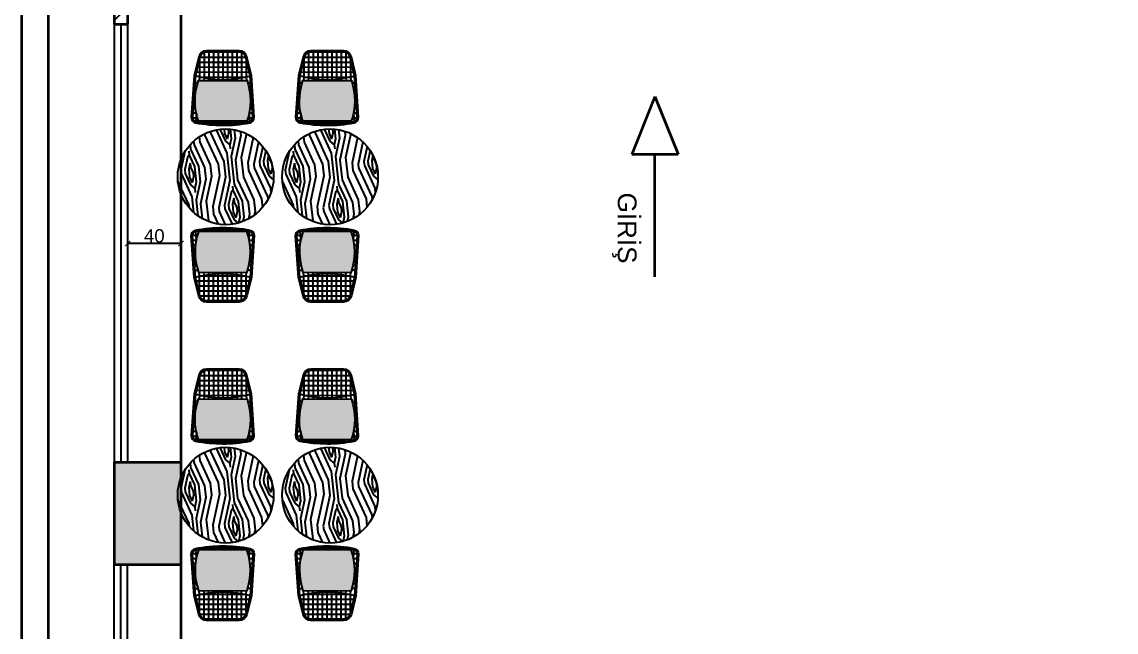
# Model space of a CAD drawing. Header units: millimetres. Extents: x 44201 to 155283, y 19965 to 32744.
# Drawn here: x 152464 to 153286, y 28768 to 29226 of the extents above; entities that cross this region are included whole.
import ezdxf

# ---------------------------------------------------------------- set-up
doc = ezdxf.new("R2010")
doc.units = ezdxf.units.MM
for name, color, linetype in [('CAM', 121, 'Continuous'), ('MUTFAK EKİPMAN', 150, 'Continuous'), ('tefris', 36, 'Continuous')]:
    doc.layers.add(name, color=color, linetype=linetype)
for name, color, linetype, lineweight in [('duvar', 7, 'Continuous', 35), ('estofado', 7, 'Continuous', 25), ('ölçüler', 143, 'Continuous', 5)]:
    doc.layers.add(name, color=color, linetype=linetype, lineweight=lineweight)
doc.styles.get("Standard").update_dxf_attribs({"font": 'Arial.ttf'})
doc.dimstyles.new('ISO-25', dxfattribs={"dimtxt": 10, "dimasz": 4, "dimexe": 1.25, "dimexo": 0.625, "dimtad": 1, "dimtxsty": 'Standard', "dimblk": 'ARCHTICK', "dimcen": 2.5, "dimse1": 1, "dimse2": 1, "dimadec": 0, "dimazin": 0, "dimtfac": 1, "dimtmove": 0, "dimatfit": 3, "dimldrblk": 'ARCHTICK', "dimfxl": 1, "dimarcsym": 0})

# ---------------------------------------------------------------- blocks, each defined once
blk = doc.blocks.new('_ArchTick')
at = {"color": 0, "linetype": 'ByBlock', "const_width": 0.15}
blk.add_lwpolyline([(-0.5, -0.5), (0.5, 0.5)], dxfattribs=at)
blk = doc.blocks.new('*D1752')
at = {"layer": 'Defpoints', "color": 0, "transparency": 16777216}
for p in [(152543.64, 29061.76), (152543.64, 29059.57), (152583.64, 29061.76)]:
    blk.add_point(p, dxfattribs=at)
at = {"layer": 'ölçüler', "color": 0, "lineweight": -2, "transparency": 16777216}
blk.add_line((152583.64, 29059.57), (152543.64, 29059.57), dxfattribs=at)
at = {"layer": 'ölçüler', "color": 0, "lineweight": -2, "transparency": 16777216, "xscale": 4, "yscale": 4, "zscale": 4, "rotation": 180}
blk.add_blockref('_ArchTick', (152543.64, 29059.57), dxfattribs=at)
at = {"layer": 'ölçüler', "color": 0, "lineweight": -2, "transparency": 16777216, "xscale": 4, "yscale": 4, "zscale": 4}
blk.add_blockref('_ArchTick', (152583.64, 29059.57), dxfattribs=at)
at = {"layer": 'ölçüler', "color": 0, "transparency": 16777216, "insert": (152563.64, 29065.3), "char_height": 10, "attachment_point": 5}
blk.add_mtext('40', dxfattribs=at)
blk = doc.blocks.new('jnsfghndg')
at = {"layer": 'tefris', "color": 35, "linetype": 'Continuous', "lineweight": 25}
for p, q in [((144992.2, -1293.68), (144994.53, -1295.26)), ((144995.8, -1291.77), (145005.1, -1303.93)), ((145000.46, -1290.13), (145010.26, -1302.94)), ((145004.78, -1289.34), (145013.37, -1300.56)), ((145008.59, -1289.17), (145014.43, -1296.79)), ((145011.72, -1289.39), (145015.82, -1294.75)), ((145015.16, -1290.03), (145017.21, -1292.7)), ((145015.66, -1290.15), (145016.88, -1290.98)), ((145016.88, -1290.98), (145020.64, -1292.04)), ((145017.21, -1292.7), (145021.3, -1295.48)), ((145020.64, -1292.04), (145022.69, -1293.43)), ((145022.69, -1293.43), (145025.07, -1296.54)), ((144984.56, -1300.46), (144986.93, -1302.07)), ((144986.18, -1298.6), (144986.27, -1298.63)), ((144986.27, -1298.63), (144988.32, -1300.02)), ((144987.08, -1297.68), (144992.08, -1301.08)), ((144988.32, -1300.02), (144990.69, -1303.13)), ((144988.98, -1295.98), (144993.47, -1299.03)), ((144992.08, -1301.08), (144994.46, -1304.19)), ((144993.47, -1299.03), (145000.61, -1308.35)), ((144994.53, -1295.26), (145004.04, -1307.7)), ((145013.37, -1300.56), (145015.42, -1301.95)), ((145014.43, -1296.79), (145016.48, -1298.18)), ((145015.82, -1294.75), (145017.86, -1296.14)), ((145016.48, -1298.18), (145031.54, -1302.42)), ((145017.86, -1296.14), (145025.4, -1298.26)), ((145021.3, -1295.48), (145025.07, -1296.54)), ((145025.4, -1298.26), (145028.84, -1297.6)), ((145028.73, -1297.46), (145028.84, -1297.6)), ((145028.83, -1297.6), (145028.96, -1297.68)), ((144980.19, -1307.96), (144981.04, -1308.54)), ((144981.81, -1304.58), (144982.1, -1304.77)), ((144982.1, -1304.77), (144997.17, -1309.01)), ((144983.1, -1302.46), (144983.49, -1302.73)), ((144983.49, -1302.73), (144991.02, -1304.85)), ((144986.93, -1302.07), (144990.69, -1303.13)), ((144991.02, -1304.85), (144994.46, -1304.19)), ((144994.46, -1304.19), (144996.51, -1305.57)), ((145004.04, -1307.7), (145014.28, -1314.64)), ((145005.1, -1303.93), (145015.34, -1310.87)), ((145010.26, -1302.94), (145014.36, -1305.72)), ((145014.36, -1305.72), (145033.19, -1311.02)), ((145015.42, -1301.95), (145034.25, -1307.25)), ((145031.54, -1302.42), (145033.93, -1304.04)), ((145034.25, -1307.25), (145036.05, -1308.47)), ((144978.98, -1311.63), (144979.98, -1312.31)), ((144979.98, -1312.31), (144998.82, -1317.61)), ((144981.04, -1308.54), (144999.88, -1313.84)), ((144997.17, -1309.01), (145011.51, -1318.74)), ((144999.88, -1313.84), (145008.07, -1319.4)), ((145000.6, -1308.35), (145014.94, -1318.08)), ((145014.28, -1314.64), (145029.35, -1318.88)), ((145015.34, -1310.87), (145030.41, -1315.11)), ((145033.19, -1311.02), (145037.57, -1313.99)), ((144978.03, -1319.96), (144979.91, -1321.23)), ((144978.23, -1315.61), (144980.97, -1317.46)), ((144979.91, -1321.23), (144994.98, -1325.47)), ((144980.97, -1317.46), (144996.04, -1321.7)), ((144998.82, -1317.61), (145004.96, -1321.77)), ((145008.07, -1319.4), (145019.96, -1334.94)), ((145011.51, -1318.74), (145021.02, -1331.17)), ((145014.94, -1318.08), (145026.24, -1321.26)), ((145015.27, -1319.8), (145017.32, -1321.19)), ((145017.32, -1321.19), (145017.65, -1322.9)), ((145017.32, -1321.19), (145024.86, -1323.31)), ((145026.24, -1321.26), (145034.44, -1326.81)), ((145029.35, -1318.88), (145035.5, -1323.05)), ((145030.41, -1315.11), (145036.56, -1319.28)), ((145036.56, -1319.28), (145037.96, -1321.11)), ((144978.28, -1323.12), (144980.57, -1324.67)), ((144979.47, -1328.39), (144986.64, -1337.76)), ((144980.57, -1324.67), (144991.87, -1327.85)), ((144980.9, -1326.39), (144982.95, -1327.78)), ((144982.95, -1327.78), (144983.28, -1329.5)), ((144982.95, -1327.78), (144990.48, -1329.9)), ((144991.87, -1327.85), (145000.06, -1333.4)), ((144994.98, -1325.47), (145001.12, -1329.64)), ((144996.04, -1321.7), (145002.18, -1325.87)), ((145002.18, -1325.87), (145011.69, -1338.3)), ((145004.96, -1321.77), (145016.85, -1337.31)), ((145017.65, -1322.9), (145022.41, -1329.12)), ((145021.42, -1323.96), (145023.47, -1325.35)), ((145021.42, -1323.96), (145023.8, -1327.07)), ((145023.47, -1325.35), (145027.23, -1326.41)), ((145023.8, -1327.07), (145027.89, -1329.85)), ((145024.86, -1323.31), (145033.05, -1328.86)), ((145027.23, -1326.41), (145029.28, -1327.8)), ((145029.28, -1327.8), (145031.66, -1330.91)), ((145034.44, -1326.81), (145036.28, -1329.23)), ((145035.5, -1323.05), (145037.35, -1325.47)), ((144983.28, -1329.5), (144988.03, -1335.71)), ((144987.04, -1330.56), (144989.09, -1331.94)), ((144987.04, -1330.56), (144989.42, -1333.66)), ((144989.09, -1331.94), (144992.86, -1333)), ((144989.42, -1333.66), (144993.52, -1336.44)), ((144990.48, -1329.9), (144998.67, -1335.45)), ((144992.86, -1333), (144994.91, -1334.39)), ((144994.91, -1334.39), (144997.29, -1337.5)), ((145000.06, -1333.4), (145007.2, -1342.73)), ((145001.12, -1329.64), (145010.63, -1342.07)), ((145019.96, -1334.94), (145022.01, -1336.32)), ((145021.02, -1331.17), (145023.07, -1332.56)), ((145022.41, -1329.12), (145024.45, -1330.51)), ((145023.07, -1332.56), (145033.24, -1335.42)), ((145024.45, -1330.51), (145031.99, -1332.63)), ((145027.89, -1329.85), (145031.66, -1330.91)), ((145031.99, -1332.63), (145035.43, -1331.97)), ((145033.05, -1328.86), (145035.43, -1331.97)), ((145035.42, -1331.97), (145035.43, -1331.97)), ((144986.64, -1337.76), (144988.69, -1339.15)), ((144988.03, -1335.71), (144990.08, -1337.1)), ((144988.69, -1339.15), (145003.76, -1343.39)), ((144990.08, -1337.1), (144997.61, -1339.22)), ((144993.52, -1336.44), (144997.29, -1337.5)), ((144997.61, -1339.22), (145001.05, -1338.56)), ((144998.67, -1335.45), (145001.05, -1338.56)), ((145001.05, -1338.56), (145003.1, -1339.95)), ((145010.63, -1342.07), (145018.38, -1347.32)), ((145011.69, -1338.3), (145021.93, -1345.25)), ((145016.85, -1337.31), (145020.95, -1340.09)), ((145020.95, -1340.09), (145027.54, -1341.95)), ((145022.01, -1336.32), (145030.72, -1338.78)), ((144990.98, -1343.86), (145006.47, -1348.21)), ((145003.76, -1343.39), (145011.91, -1348.91)), ((145006.47, -1348.21), (145007.87, -1349.17)), ((145007.19, -1342.73), (145015.35, -1348.26)), ((145021.93, -1345.25), (145022.54, -1345.42))]:
    blk.add_line(p, q, dxfattribs=at)
blk.add_circle((145008.02, -1319.17), 30, dxfattribs=at)
blk = doc.blocks.new('Banqueta Banc May')
at = {"layer": 'estofado'}
h = blk.add_hatch(color=256, dxfattribs=at)
h.set_gradient(color1=(203, 207, 210), one_color=1, tint=1, name='CYLINDER')
h.paths.add_polyline_path([(0.123, -0.01, -0.345989), (0.1716, -0.0482), (0.2052, -0.1866), (0.2053, -0.1878, 0.00324), (0.2152, -0.185), (0.1813, -0.0458, 0.345989), (0.123, 0), (-0.123, 0, 0.345989), (-0.1813, -0.0458), (-0.2152, -0.185, 0.00324), (-0.2053, -0.1878), (-0.2052, -0.1866), (-0.1716, -0.0482, -0.345989), (-0.123, -0.01)])
h = blk.add_hatch(color=256, dxfattribs=at)
h.set_gradient(color1=(203, 207, 210), one_color=1, tint=1, name='CYLINDER')
h.paths.add_polyline_path([(0.123, -0.01, -0.345989), (0.1716, -0.0482), (0.2052, -0.1866), (0.2053, -0.1878, 0.00324), (0.2152, -0.185), (0.1813, -0.0458, 0.345989), (0.123, 0), (-0.123, 0, 0.345989), (-0.1813, -0.0458), (-0.2152, -0.185, 0.00324), (-0.2053, -0.1878), (-0.2052, -0.1866), (-0.1716, -0.0482, -0.345989), (-0.123, -0.01)])
h = blk.add_hatch(color=256, dxfattribs=at)
h.set_gradient(color1=(225, 227, 229), one_color=1, tint=1, name='CURVED')
h.paths.add_polyline_path([(0.1821, -0.5295, 0.167263), (0.1821, -0.2239), (-0.1821, -0.2239, 0.167263), (-0.1821, -0.5295)])
for p, q in [((-0.1748, -0.0611), (-0.1748, -0.1954)), ((-0.1714, -0.0473), (0.1714, -0.0473)), ((-0.1398, -0.0129), (-0.1398, -0.2025)), ((-0.1049, -0.01), (-0.1049, -0.208)), ((-0.0699, -0.01), (-0.0699, -0.2119)), ((-0.035, -0.01), (-0.035, -0.215)), ((0, -0.01), (0, -0.215)), ((0.035, -0.01), (0.035, -0.215)), ((0.0699, -0.01), (0.0699, -0.2119)), ((0.1049, -0.01), (0.1049, -0.208)), ((0.1398, -0.0129), (0.1398, -0.2025)), ((0.1748, -0.0611), (0.1748, -0.1954)), ((-0.1987, -0.1596), (0.1987, -0.1596)), ((-0.1896, -0.1222), (0.1896, -0.1222)), ((-0.1805, -0.0847), (0.1805, -0.0847)), ((-0.2089, -0.2414), (-0.1877, -0.2414)), ((-0.1748, -0.1954), (-0.1771, -0.2239)), ((-0.1673, -0.197), (0.1673, -0.197)), ((-0.1398, -0.2025), (-0.1416, -0.2239)), ((-0.1049, -0.208), (-0.1062, -0.2239)), ((-0.0699, -0.2119), (-0.0709, -0.2239)), ((-0.035, -0.215), (-0.0357, -0.2239)), ((0, -0.215), (0, -0.2239)), ((0.035, -0.215), (0.0357, -0.2239)), ((0.0699, -0.2119), (0.0709, -0.2239)), ((0.1049, -0.208), (0.1062, -0.2239)), ((0.1398, -0.2025), (0.1416, -0.2239)), ((0.1748, -0.1954), (0.1771, -0.2239)), ((0.1877, -0.2414), (0.2089, -0.2414)), ((-0.2138, -0.3163), (-0.2037, -0.3163)), ((-0.2114, -0.2789), (-0.1973, -0.2789)), ((0.1973, -0.2789), (0.2114, -0.2789)), ((0.2037, -0.3163), (0.2138, -0.3163)), ((-0.2188, -0.3912), (-0.2074, -0.3912)), ((-0.2163, -0.3537), (-0.2071, -0.3537)), ((0.2071, -0.3537), (0.2163, -0.3537)), ((0.2074, -0.3912), (0.2188, -0.3912)), ((-0.2238, -0.466), (-0.1991, -0.466)), ((-0.2213, -0.4286), (-0.2048, -0.4286)), ((-0.1977, -0.4725), (-0.2026, -0.5311)), ((0.1977, -0.4725), (0.2026, -0.5311)), ((0.1991, -0.466), (0.2238, -0.466)), ((0.2048, -0.4286), (0.2213, -0.4286)), ((-0.226, -0.5034), (-0.1902, -0.5034)), ((-0.1669, -0.5295), (-0.1676, -0.5371)), ((-0.1411, -0.5409), (0.1411, -0.5409)), ((-0.1315, -0.5295), (-0.1326, -0.5419)), ((-0.0962, -0.5295), (-0.0976, -0.5456)), ((-0.061, -0.5295), (-0.0626, -0.5482)), ((0, -0.5295), (0, -0.55)), ((0.061, -0.5295), (0.0626, -0.5482)), ((0.0962, -0.5295), (0.0976, -0.5456)), ((0.1315, -0.5295), (0.1326, -0.5419)), ((0.1669, -0.5295), (0.1676, -0.5371)), ((0.1902, -0.5034), (0.226, -0.5034))]:
    blk.add_line(p, q, dxfattribs=at)
for points in [[(0.236, -0.4991), (0.2152, -0.185), (0.1813, -0.0458, 0.345989), (0.123, 0), (-0.123, 0, 0.345989), (-0.1813, -0.0458), (-0.2152, -0.185), (-0.236, -0.4991, 0.379693), (-0.2034, -0.5411, 0.092971), (0.2034, -0.5411, 0.379693)], [(0.226, -0.4998), (0.2052, -0.1866), (0.1716, -0.0482, 0.345989), (0.123, -0.01), (-0.123, -0.01, 0.345989), (-0.1716, -0.0482), (-0.2052, -0.1866), (-0.226, -0.4998, 0.379693), (-0.2016, -0.5313, 0.092971), (0.2016, -0.5313, 0.379693)], [(-0.1821, -0.5295, -0.167263), (-0.1821, -0.2239), (0.1821, -0.2239, -0.167263), (0.1821, -0.5295)]]:
    blk.add_lwpolyline(points, format="xyb", close=True, dxfattribs=at)
blk.add_arc((0, 0.5729), 0.7879, 254.15162, 285.84838, dxfattribs=at)

msp = doc.modelspace()

# ---------------------------------------------------------------- hatches: boundary and pattern name
at = {"layer": 'CAM'}
h = msp.add_hatch(dxfattribs=at)
h.set_pattern_fill('ANSI31', color=251, scale=3)
h.set_pattern_definition([(45, (-419.5085, 17753.385), (-6.7351921, 6.7351921), [])])
h.paths.add_polyline_path([(152879.643, 28654.409), (152869.643, 28654.409), (152869.643, 28066.409), (152857.643, 28066.409), (152857.643, 28046.409), (152857.65, 28046.409), (152869.643, 28046.409), (152869.643, 27658.409), (152627.643, 27658.409), (152627.643, 27694.409), (152587.643, 27694.409), (152533.643, 27694.409), (152533.643, 27643.409), (152879.643, 27643.409)])
h.paths.add_polyline_path([(152767.643, 28066.409), (152533.643, 28066.409), (152533.643, 28046.409), (152767.643, 28046.409)], flags=17)
h.paths.add_polyline_path([(152543.643, 28151.409), (152533.643, 28151.409), (152533.643, 28066.409), (152543.643, 28066.409)], flags=17)
h.paths.add_polyline_path([(152543.643, 28046.409), (152533.643, 28046.409), (152533.643, 27953.409), (152543.643, 27953.409)], flags=17)
h.paths.add_polyline_path([(152543.643, 28504.409), (152533.643, 28504.409), (152533.643, 28358.409), (152543.643, 28358.409)], flags=17)
h.paths.add_polyline_path([(152543.643, 29377.409), (152533.643, 29377.409), (152533.643, 29224.409), (152543.643, 29224.409)])
h.paths.add_polyline_path([(152543.643, 30160.409), (152533.643, 30160.409), (152533.643, 30088.409), (152543.643, 30088.409)])
h.paths.add_polyline_path([(152543.643, 30956.409), (152533.643, 30956.409), (152533.643, 30884.409), (152543.643, 30884.409)])
h.paths.add_polyline_path([(153738.643, 30090.757), (153718.643, 30090.757), (153718.643, 29367.757), (153738.643, 29367.757)])
at = {"layer": 'duvar'}
h = msp.add_hatch(color=251, dxfattribs=at)
h.dxf.hatch_style = 1
h.paths.add_polyline_path([(152583.643, 28895.409), (152533.643, 28895.409), (152533.643, 28818.409), (152583.643, 28818.409)])

# ---------------------------------------------------------------- linework, layer by layer
at = {"layer": 'CAM'}
for p, q in [((152533.643, 29224.409), (152533.643, 28895.409)), ((152538.643, 29224.409), (152538.643, 28895.409)), ((152543.643, 29224.409), (152543.643, 28895.409)), ((152533.643, 28504.409), (152533.643, 28818.409)), ((152538.643, 28504.409), (152538.643, 28818.409)), ((152543.643, 28504.409), (152543.643, 28818.409))]:
    msp.add_line(p, q, dxfattribs=at)
at = {"layer": 'duvar'}
for p, q in [((152533.643, 29377.409), (152533.643, 29224.409)), ((152543.643, 29377.409), (152543.643, 29224.409)), ((152583.643, 29233.409), (152583.643, 28496.409)), ((152533.643, 29224.409), (152543.643, 29224.409)), ((152939.602, 29170.082), (152922.207, 29126.595)), ((152939.602, 29170.082), (152956.996, 29126.595)), ((152922.207, 29126.595), (152956.996, 29126.595)), ((152939.602, 29034.568), (152939.602, 29126.595)), ((152533.643, 28895.409), (152533.643, 28818.409)), ((152533.643, 28895.409), (152583.643, 28895.409)), ((152533.643, 28818.409), (152583.643, 28818.409))]:
    msp.add_line(p, q, dxfattribs=at)
for points in [[(152464.215, 32744.224), (155283.011, 32744.224), (155283.011, 27492.631), (152464.215, 27492.631)], [(152484.215, 32724.224), (155263.011, 32724.224), (155263.011, 27512.631), (152484.215, 27512.631)]]:
    msp.add_lwpolyline(points, close=True, dxfattribs=at)

# ---------------------------------------------------------------- block references
at = {"layer": 'estofado', "yscale": 99.99999999999994, "zscale": 99.99999999999994}
for p, xscale, rotation in [((152615.147, 29204.371), 99.99999999999994, 359.8610045528026), ((152693.532, 29204.371), 99.99999999999994, 359.8610045528026), ((152615.147, 29015.562), -99.99999999999994, 180.1389954471974), ((152693.532, 29015.562), -99.99999999999994, 180.1389954471974), ((152615.147, 28965.227), 99.99999999999994, 359.8610045528026), ((152693.532, 28965.227), 99.99999999999994, 359.8610045528026), ((152615.147, 28776.419), -99.99999999999994, 180.1389954471974), ((152693.532, 28776.419), -99.99999999999994, 180.1389954471974)]:
    msp.add_blockref('Banqueta Banc May', p, dxfattribs=dict(at, xscale=xscale, rotation=rotation))
at = {"layer": 'ölçüler', "xscale": 1.2, "yscale": 1.2, "zscale": 1.2, "rotation": 310.4126255553184}
for p in [(41014.251, 162626.076), (41092.636, 162626.076), (41014.251, 162386.932), (41092.636, 162386.932)]:
    msp.add_blockref('jnsfghndg', p, dxfattribs=at)

# ---------------------------------------------------------------- texts
at = {"layer": 'MUTFAK EKİPMAN', "insert": (152925.766, 29097.852), "char_height": 14, "attachment_point": 1, "rotation": 270}
msp.add_mtext_dynamic_manual_height_columns('{\\C7;GİRİŞ}', width=302.39646, gutter_width=12.5, heights=[0], dxfattribs=at)

# ---------------------------------------------------------------- dimensions: what is measured, and where the dimension line sits
at = {"layer": 'ölçüler'}
dim = msp.add_aligned_dim(p1=(152583.643, 29061.763), p2=(152543.643, 29061.763), distance=2.191, dimstyle='ISO-25', dxfattribs=at)
dim.commit()
dim.dimension.update_dxf_attribs({"geometry": '*D1752', "text_midpoint": (152563.643, 29065.303)})

doc.saveas('drawing.dxf')
